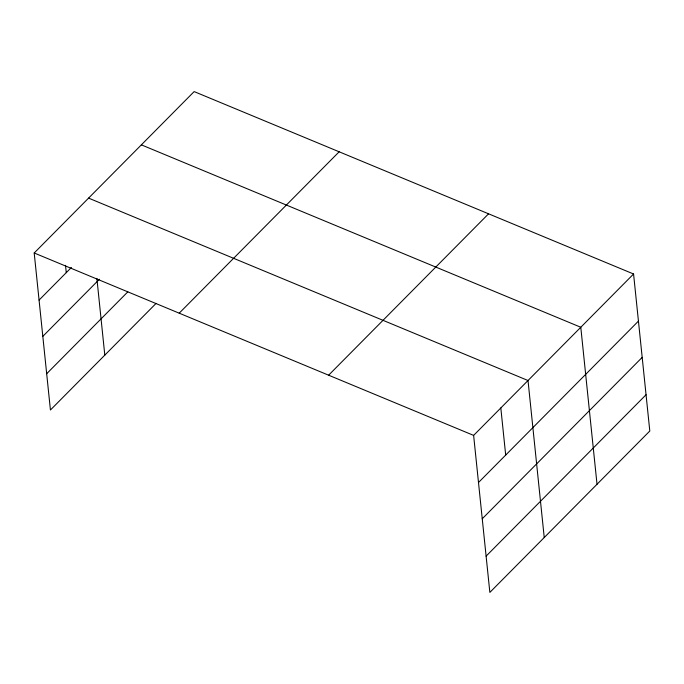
<?xml version="1.0" encoding="UTF-8"?>
<svg xmlns="http://www.w3.org/2000/svg" width="684" height="684" viewBox="0 0 684 684"><rect width="100%" height="100%" fill="white"/><g stroke="black" fill="none" stroke-linecap="round" stroke-linejoin="round"><path stroke-width="1.03" d="M156.106 303.371L50.428 409.998L34.2 252.986L194.145 91.596L633.572 274.002L649.8 431.014L489.855 592.404L473.627 435.392L633.572 274.002M39.065 300.088L71.401 267.461M42.818 336.357L99.428 279.234M46.674 373.729L127.822 291.854M179.208 313.178L339.153 151.788M328.619 375.2L488.564 213.81M478.501 482.502L638.446 321.112M482.246 518.771L642.191 357.381M486.11 556.135L646.055 394.745M141.366 144.854L580.793 327.26L597.021 484.272M88.578 198.112L528.014 380.518L544.233 537.53M34.2 252.986L473.627 435.392M500.816 407.955L505.69 455.065M96.88 278.379L104.806 355.124M65.502 265.324L66.263 272.651"/></g></svg>
